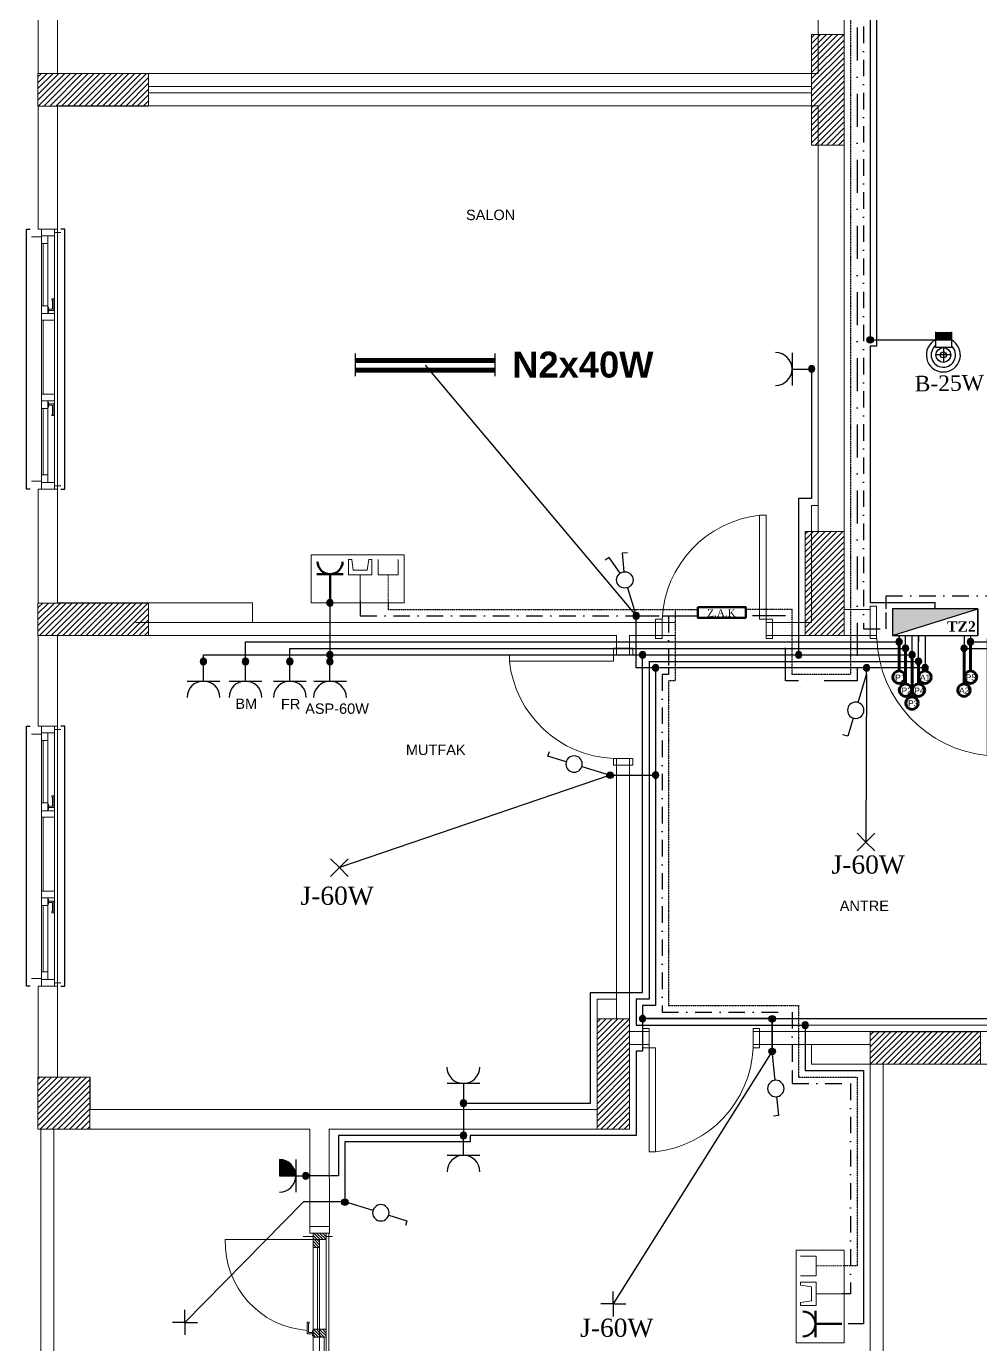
# Model space of a CAD drawing. Header units: millimetres. Extents: x 3395 to 31170, y 2853 to 7104.
# Drawn here: x 11048 to 11782, y 4586 to 5600 of the extents above; entities that cross this region are included whole.
import ezdxf

# ---------------------------------------------------------------- set-up
doc = ezdxf.new("R2010")
doc.units = ezdxf.units.MM
for name, pattern in [('DASHDOT', [25.4, 12.7, -6.35, 0, -6.35]), ('DASHDOTX2', [50.8, 25.4, -12.7, 0, -12.7]), ('DIVIDE', [1.25, 0.5, -0.25, 0, -0.25, 0, -0.25])]:
    doc.linetypes.add(name, pattern=pattern)
for name, color, linetype, lineweight in [('9', 2, 'Continuous', 18), ('Duvar', 7, 'Continuous', 20), ('EHAT-TV', 7, 'Continuous', 20), ('EHAT_PRIZ', 4, 'Continuous', 50), ('ELEKT', 2, 'Continuous', 50), ('elk035', 3, 'Continuous', 30), ('KAPEN', 30, 'Continuous', 13), ('OK', 51, 'Continuous', 20), ('SIVA', 42, 'Continuous', 9), ('TR', 252, 'Continuous', 5)]:
    doc.layers.add(name, color=color, linetype=linetype, lineweight=lineweight)
for name, color, linetype in [('AnaHat', 11, 'Continuous'), ('AydınlatmaT.', 1, 'Continuous'), ('DENIZLIK', 140, 'Continuous'), ('Diyafon.Zil', 41, 'DASHDOT'), ('Elektrik T.', 4, 'Continuous'), ('H', 3, 'Continuous'), ('Müşterek', 131, 'Continuous'), ('NORMAL', 70, 'Continuous'), ('S', 2, 'Continuous'), ('Telefon', 3, 'DIVIDE'), ('Televizyon', 255, 'DASHDOTX2'), ('YazılarY.', 7, 'Continuous')]:
    doc.layers.add(name, color=color, linetype=linetype)
doc.styles.add('ALT', font='times.ttf', dxfattribs={"height": 20})
doc.styles.add('MEKAN', font='times.ttf')
doc.styles.get("Standard").update_dxf_attribs({"font": 'arial.ttf'})
pattern_1 = [(-45, (464486.7711, 4329893.691), (1.122532015, 1.122532015), [])]
pattern_2 = [(-45, (464516.7713, 4329883.691), (1.122532015, 1.122532015), [])]

# ---------------------------------------------------------------- blocks, each defined once
blk = doc.blocks.new('LL1-2U')
at = {"layer": 'KAPEN'}
blk.add_lwpolyline([(5, 92.5), (10, 92.5), (10, 2.5), (5, 2.5)], close=True, dxfattribs=at)
for points in [[(0, 0), (0, 2.5), (5, 2.5), (5, -22.5), (0, -22.5), (0, -20)], [(100, 0), (100, 2.5), (95, 2.5), (95, -22.5), (100, -22.5), (100, -20)]]:
    blk.add_lwpolyline(points, dxfattribs=at)
blk.add_arc((0.8, -1.3), 94.2, 2.3093, 84.4176, dxfattribs=at)
blk = doc.blocks.new('RR9-1A')
at = {"layer": 'KAPEN'}
for points in [[(0, 0), (0, -2.5), (5, -2.5), (5, 12.5), (0, 12.5), (0, 10)], [(90, 0), (90, -2.5), (85, -2.5), (85, 12.5), (90, 12.5), (90, 10)]]:
    blk.add_lwpolyline(points, dxfattribs=at)
blk.add_lwpolyline([(5, -82.5), (10, -82.5), (10, -2.5), (5, -2.5)], close=True, dxfattribs=at)
blk.add_arc((0.7, 1.3), 84.3, 276.3007, 357.3945, dxfattribs=at)
blk = doc.blocks.new('p5 200-240')
at = {"layer": 'DENIZLIK'}
for points in [[(-5, 100), (-8, 100), (-8, -100), (-5, -100)], [(18.5, 100), (21.5, 100), (21.5, -100), (18.5, -100)]]:
    blk.add_lwpolyline(points, dxfattribs=at)
at = {"layer": 'Duvar'}
for p, q in [((-2.5, 100), (12.5, 100)), ((-2.5, -100), (12.5, -100))]:
    blk.add_line(p, q, dxfattribs=at)
at = {"layer": 'KAPEN'}
blk.add_line((0, 95), (0, -95), dxfattribs=at)
for points in [[(0, 100), (0, 95), (10, 95), (10, 100)], [(10, 89), (10, 95), (5, 95), (5, 89)], [(8.5, 89), (8.5, 38), (5, 38), (5, 89)], [(10, 89), (10, 38), (8.5, 38), (8.5, 89)], [(0.5, 43.5), (0.5, 34.5), (4.5, 34.5), (4.5, 35.5), (1.5, 35.5), (1.5, 42.5), (2, 42.5), (2, 43.5)], [(0, 32), (0, 27), (10, 27), (10, 32)], [(5, 37), (4.5, 37), (4.5, 33), (5, 33)], [(10, 38), (10, 32), (5, 32), (5, 38)], [(10, 27), (10, -30), (8.5, -30), (8.5, 27)], [(0, -30), (0, -35), (10, -35), (10, -30)], [(0.5, -46.5), (0.5, -37.5), (4.5, -37.5), (4.5, -38.5), (1.5, -38.5), (1.5, -45.5), (2, -45.5), (2, -46.5)], [(5, -40), (4.5, -40), (4.5, -36), (5, -36)], [(10, -41), (10, -35), (5, -35), (5, -41)], [(8.5, -89), (8.5, -41), (5, -41), (5, -89)], [(10, -89), (10, -41), (8.5, -41), (8.5, -89)], [(10, -89), (10, -95), (5, -95), (5, -89)], [(10, -89), (10, -95), (5, -95), (5, -89)], [(0, -95), (0, -100), (10, -100), (10, -95)]]:
    blk.add_lwpolyline(points, close=True, dxfattribs=at)
at = {"layer": 'SIVA'}
for p, q in [((-5, 97.5), (0, 97.5)), ((10, 94), (17.5, 94)), ((-5, -97.5), (0, -97.5)), ((10, -94), (17.5, -94))]:
    blk.add_line(p, q, dxfattribs=at)
blk = doc.blocks.new('BALKON KAPı')
at = {"layer": 'TR'}
h = blk.add_hatch(dxfattribs=at)
h.set_pattern_fill('ANSI31', color=256, scale=0.5, angle=-90, style=0)
h.set_pattern_definition(pattern_1)
h.paths.add_polyline_path([(482556.1, 4265815.1), (482561.1, 4265815.1), (482561.1, 4265810.1), (482561.1, 4265805.1), (482556.1, 4265805.1)])
h = blk.add_hatch(dxfattribs=at)
h.set_pattern_fill('ANSI31', color=256, scale=0.5, angle=-90, style=0)
h.set_pattern_definition(pattern_1)
h.paths.add_polyline_path([(482561.1, 4265815.1), (482567.1, 4265815.1), (482567.1, 4265811.6), (482567.1, 4265810.1), (482561.1, 4265810.1)])
h = blk.add_hatch(dxfattribs=at)
h.set_pattern_fill('ANSI31', color=256, scale=0.5, angle=-90, style=0)
h.set_pattern_definition(pattern_1)
h.paths.add_polyline_path([(482630.1, 4265815.1), (482636.1, 4265815.1), (482636.1, 4265810.1), (482630.1, 4265810.1)])
h = blk.add_hatch(dxfattribs=at)
h.set_pattern_fill('ANSI31', color=256, scale=0.5, angle=-90, style=0)
h.set_pattern_definition(pattern_1)
h.paths.add_polyline_path([(482630.1, 4265810.1), (482636.1, 4265810.1), (482636.1, 4265806.6), (482636.1, 4265805.1), (482630.1, 4265805.1)])
h = blk.add_hatch(dxfattribs=at)
h.set_pattern_fill('ANSI31', color=256, scale=0.5, angle=-90, style=0)
h.set_pattern_definition(pattern_2)
h.paths.add_polyline_path([(482725.1, 4265810.1), (482731.1, 4265810.1), (482731.1, 4265805.1), (482725.1, 4265805.1), (482725.1, 4265806.6)])
h = blk.add_hatch(dxfattribs=at)
h.set_pattern_fill('ANSI31', color=256, scale=0.5, angle=-90, style=0)
h.set_pattern_definition(pattern_2)
h.paths.add_polyline_path([(482731.1, 4265810.1), (482731.1, 4265815.1), (482736.1, 4265815.1), (482736.1, 4265805.1), (482731.1, 4265805.1)])
at = {"layer": 'Duvar', "linetype": 'ByBlock'}
for p, q in [((482556.1, 4265817.7), (482556.1, 4265802.7)), ((482736.1, 4265817.7), (482736.1, 4265802.7))]:
    blk.add_line(p, q, dxfattribs=at)
at = {"layer": 'KAPEN'}
for p, q in [((482636.1, 4265815.1), (482731.1, 4265815.1)), ((482636.1, 4265805.1), (482561.1, 4265805.1))]:
    blk.add_line(p, q, dxfattribs=at)
blk.add_lwpolyline([(482561.1, 4265815.1), (482561.1, 4265882.6)], dxfattribs=at)
for points in [[(482624.6, 4265819.6), (482633.6, 4265819.6), (482633.6, 4265815.6), (482632.6, 4265815.6), (482632.6, 4265818.6), (482625.6, 4265818.6), (482625.6, 4265818.1), (482624.6, 4265818.1)], [(482556.1, 4265815.1), (482561.1, 4265815.1), (482561.1, 4265805.1), (482556.1, 4265805.1)], [(482567.1, 4265810.1), (482561.1, 4265810.1), (482561.1, 4265815.1), (482567.1, 4265815.1)], [(482567.1, 4265811.6), (482630.1, 4265811.6), (482630.1, 4265815.1), (482567.1, 4265815.1)], [(482567.1, 4265810.1), (482630.1, 4265810.1), (482630.1, 4265811.6), (482567.1, 4265811.6)], [(482630.1, 4265810.1), (482636.1, 4265810.1), (482636.1, 4265815.1), (482630.1, 4265815.1)], [(482636.1, 4265805.1), (482630.1, 4265805.1), (482630.1, 4265810.1), (482636.1, 4265810.1)], [(482631.1, 4265815.1), (482631.1, 4265815.6), (482635.1, 4265815.6), (482635.1, 4265815.1)], [(482725.1, 4265806.6), (482636.1, 4265806.6), (482636.1, 4265810.1), (482725.1, 4265810.1)], [(482725.1, 4265805.1), (482731.1, 4265805.1), (482731.1, 4265810.1), (482725.1, 4265810.1)], [(482731.1, 4265815.1), (482736.1, 4265815.1), (482736.1, 4265805.1), (482731.1, 4265805.1)], [(482725.1, 4265805.1), (482636.1, 4265805.1), (482636.1, 4265806.6), (482725.1, 4265806.6)]]:
    blk.add_lwpolyline(points, close=True, dxfattribs=at)
blk.add_arc((482563.2, 4265814.8), 67.9, 4.0934, 91.8142, dxfattribs=at)
at = {"layer": 'SIVA'}
for p, q in [((482558.6, 4265822.7), (482558.6, 4265815.1)), ((482733.6, 4265822.7), (482733.6, 4265815.1)), ((482558.6, 4265805.1), (482558.6, 4265800.2)), ((482733.6, 4265805.1), (482733.6, 4265800.2))]:
    blk.add_line(p, q, dxfattribs=at)
blk = doc.blocks.new('B')
at = {"layer": 'elk035'}
blk.add_hatch(color=256, dxfattribs=at).paths.add_polyline_path([(2.5, 0, 1), (-2.5, 0, 1)])
blk.add_circle((0, 0), 2.5, dxfattribs=at)
blk = doc.blocks.new('ÜÇLÜ GRUP(TEL-TV-PRİZ)')
at = {"layer": 'EHAT-TV', "linetype": 'Continuous'}
blk.add_line((21.5, -2), (1.6, -2), dxfattribs=at)
at = {"layer": 'EHAT-TV', "color": 7, "lineweight": 20}
blk.add_lwpolyline([(25.1, 3.4), (33.5, 4.6), (33.5, 7), (21.5, 7), (21.5, -11), (33.5, -11), (33.5, -8.6), (25.1, -7.4), (25.1, 3.4)], dxfattribs=at)
at = {"layer": 'EHAT_PRIZ'}
for p, q in [((22.1, 31.3), (22.1, 11.2)), ((22.1, 21.2), (1.9, 21.2))]:
    blk.add_line(p, q, dxfattribs=at)
blk.add_arc((31.7, 21.2), 9.6, 90, 270, dxfattribs=at)
at = {"layer": 'OK'}
blk.add_lwpolyline([(0, 35.7), (37, 35.7), (37, -35.7), (0, -35.7)], close=True, dxfattribs=at)
at = {"layer": 'Telefon', "color": 3, "linetype": 'Continuous', "lineweight": 20}
for p, q in [((21.5, -15.8), (33.5, -15.8)), ((21.5, -31.1), (21.5, -15.8)), ((33.5, -31.1), (21.5, -31.1))]:
    blk.add_line(p, q, dxfattribs=at)
at = {"layer": 'Telefon', "color": 3, "linetype": 'DIVIDE', "lineweight": 20}
blk.add_line((21.5, -23.5), (1.6, -23.5), dxfattribs=at)
blk = doc.blocks.new('NORA')
for p, q in [((0, 0.2275), (-0.0318, 0.2275)), ((0, 0.105), (0, 0.2275))]:
    blk.add_line(p, q)
blk.add_circle((0, 0.0525), 0.0525)
blk = doc.blocks.new('A')
at = {"layer": 'S', "xscale": 100, "yscale": 100, "zscale": 100, "rotation": 180}
blk.add_blockref('NORA', (0, 0), dxfattribs=at)
blk = doc.blocks.new('K')
at = {"layer": 'S', "color": 2}
for p, q in [((-4.53, 22.15), (-7.6, 21.33)), ((-1.36, 10.32), (-4.53, 22.15)), ((1.36, 10.32), (4.53, 22.15)), ((4.53, 22.15), (7.6, 21.33))]:
    blk.add_line(p, q, dxfattribs=at)
blk.add_circle((0, 5.25), 5.25, dxfattribs=at)
blk = doc.blocks.new('P2X36')
at = {"layer": 'H', "color": 1}
for p, q in [((-53.5, 9.1), (-53.5, -8.4)), ((53.5, -8.4), (53.5, 9.1))]:
    blk.add_line(p, q, dxfattribs=at)
at = {"layer": 'H', "color": 2}
for points in [[(-53.5, 3.7, 3.8, 3.8, 0), (53.5, 3.7, 1.6, 1.6, 0)], [(-53.5, -3.7, 3.8, 3.8, 0), (53.5, -3.7, 1.6, 1.6, 0)]]:
    blk.add_lwpolyline(points, format="xyseb", dxfattribs=at)

msp = doc.modelspace()

# ---------------------------------------------------------------- hatches: boundary and pattern name
at = {"layer": 'Elektrik T.'}
msp.add_hatch(color=3, dxfattribs=at).paths.add_polyline_path([(11748, 5365), (11748, 5359), (11760, 5359), (11760, 5365)])
at = {"layer": 'Elektrik T.', "linetype": 'ByBlock'}
h = msp.add_hatch(color=256, dxfattribs=at)
h.dxf.hatch_style = 1
h.paths.add_polyline_path([(11243.1, 4728.1), (11243.1, 4715.5), (11255.7, 4715.5, 0.414214)])

# ---------------------------------------------------------------- linework, layer by layer
at = {"lineweight": 211}
msp.add_line((11739.7, 5106.5), (11739.7, 5104.2), dxfattribs=at)
at = {"layer": 'AnaHat'}
msp.add_line((11747.5, 5151.9), (11747.5, 5156.9), dxfattribs=at)
msp.add_lwpolyline([(11702.4, 5871.4), (11702.4, 5359), (11702.4, 5354), (11697.4, 5354), (11697.4, 5156.9), (11747.5, 5156.9)], dxfattribs=at)
at = {"layer": 'AydınlatmaT.', "linetype": 'ByBlock'}
for p, q in [((11355.2, 5339.4), (11517.5, 5146.5)), ((11694.8, 5101.5), (11694.2, 4972.4)), ((11497.5, 5024), (11289.3, 4952.8)), ((11622.1, 4811.5), (11499.9, 4616.9)), ((11261.5, 4695.5), (11170.4, 4602.7)), ((11293.5, 4695.5), (11261.5, 4695.5))]:
    msp.add_line(p, q, dxfattribs=at)
at = {"layer": 'AydınlatmaT.'}
for p, q in [((11510.9, 5168.2), (11517.5, 5146.5)), ((11688.2, 5079.9), (11694.8, 5101.5)), ((11475.8, 5030.6), (11497.5, 5024)), ((11624.3, 4789), (11622.1, 4811.5)), ((11315.1, 4688.9), (11293.5, 4695.5))]:
    msp.add_line(p, q, dxfattribs=at)
at = {"layer": 'AydınlatmaT.', "color": 1}
for p, q in [((11694.2, 4972.4), (11687.4, 4979.2)), ((11694.2, 4972.4), (11687.4, 4965.6)), ((11694.2, 4972.4), (11701, 4979.2)), ((11694.2, 4972.4), (11701, 4965.6)), ((11289.3, 4952.8), (11282.5, 4959.6)), ((11289.3, 4952.8), (11282.5, 4946)), ((11289.3, 4952.8), (11296.1, 4959.6)), ((11289.3, 4952.8), (11296.1, 4946)), ((11499.9, 4616.9), (11490.3, 4616.9)), ((11499.9, 4616.9), (11499.9, 4626.5)), ((11499.9, 4616.9), (11509.5, 4616.9)), ((11499.9, 4616.9), (11499.9, 4607.3)), ((11170.4, 4602.7), (11170.4, 4612.3)), ((11170.4, 4602.7), (11160.8, 4602.7)), ((11170.4, 4602.7), (11180, 4602.7)), ((11170.4, 4602.7), (11170.4, 4593.1))]:
    msp.add_line(p, q, dxfattribs=at)
at = {"layer": 'AydınlatmaT.', "linetype": 'ByBlock'}
for points in [[(11532.5, 5106.5), (11517.5, 5106.5), (11517.5, 5141.5), (11517.5, 5146.5)], [(11739.7, 5131.5), (11739.7, 5111.5), (11739.7, 5106.5), (11532.5, 5106.5), (11532.5, 5106.5), (11532.5, 4851.5), (11532.5, 4846.5), (11527.5, 4846.5), (11522.5, 4846.5), (11522.5, 4836.5), (11522.5, 4836.5), (11622.1, 4836.5), (11622.1, 4816.5), (11622.1, 4811.5), (11622.1, 4836.5), (11522.5, 4836.5), (11522.5, 4816.5), (11522.5, 4811.5), (11517.5, 4811.5), (11517.5, 4751.6), (11517.5, 4746.6), (11389.7, 4746.6), (11389.7, 4746.6), (11389.7, 4741.6), (11293.5, 4741.6), (11293.5, 4741.6), (11293.5, 4710.5), (11293.5, 4710.5), (11293.5, 4710.5), (11293.5, 4710.5), (11293.5, 4710.5), (11293.5, 4695.5)], [(11769.7, 5131.5), (11769.7, 5121.5), (11852.5, 5121.5)], [(11694.8, 5101.5), (11694.8, 5106.5)], [(11497.5, 5024), (11532.5, 5024)], [(11622.1, 4836.5), (11862.7, 4836.5), (11862.7, 4816.5), (11862.7, 4811.5)]]:
    msp.add_lwpolyline(points, dxfattribs=at)
at = {"layer": 'Diyafon.Zil'}
msp.add_lwpolyline([(11692.5, 5931.5), (11692.5, 5136.5), (11692.5, 5136.5), (11709.7, 5136.5), (11709.7, 5136.5), (11709.7, 5151.9), (11709.7, 5161.9), (11793.2, 5161.9), (11793.2, 5161.9), (11793.2, 5156.9), (11821.3, 5156.8)], dxfattribs=at)
at = {"layer": 'Duvar'}
for p, q in [((11677.5, 5951.5), (11677.5, 5551.5)), ((11657.5, 5891.5), (11657.5, 5594)), ((11657.5, 5796.4), (11657.5, 5594)), ((11057.5, 5564), (11057.5, 5658.9)), ((11072.5, 5564), (11072.5, 5658.9)), ((11072.5, 5587.2), (11072.5, 5638.9)), ((11652.4, 5593.9), (11677.4, 5593.9)), ((11652.4, 5593.9), (11652.4, 5508.9)), ((11677.4, 5593.9), (11677.4, 5508.9)), ((11057.4, 5563.9), (11142.4, 5563.9)), ((11057.4, 5563.9), (11057.4, 5538.9)), ((11132.5, 5564), (11652.5, 5564)), ((11142.4, 5563.9), (11142.4, 5538.9)), ((11142.4, 5554), (11652.5, 5554)), ((11677.5, 5211.5), (11677.5, 5551.5)), ((11142.4, 5549), (11652.5, 5549)), ((11057.4, 5538.9), (11142.4, 5538.9)), ((11057.5, 5539), (11057.5, 5444.1)), ((11072.5, 5539), (11072.5, 5444.1)), ((11132.5, 5539), (11652.5, 5539)), ((11652.4, 5508.9), (11677.4, 5508.9)), ((11657.5, 5306.6), (11657.5, 5509)), ((11657.5, 5211.5), (11657.5, 5509)), ((11065, 5464.1), (11065, 5464.1)), ((11065, 5464.1), (11065, 5464.1)), ((11072.5, 5444.1), (11057.5, 5444.1)), ((11057.5, 5444.1), (11072.5, 5444.1)), ((11057.5, 5156.6), (11057.5, 5244.1)), ((11072.5, 5244.1), (11057.5, 5244.1)), ((11057.5, 5244.1), (11072.5, 5244.1)), ((11072.5, 5244.1), (11057.5, 5244.1)), ((11072.5, 5244.1), (11057.5, 5244.1)), ((11072.5, 5244.1), (11057.5, 5244.1)), ((11072.5, 5244.1), (11072.5, 5156.5)), ((11065, 5224.1), (11065, 5224.1)), ((11647.4, 5211.4), (11677.4, 5211.4)), ((11647.4, 5211.4), (11647.4, 5131.4)), ((11677.4, 5211.4), (11677.4, 5131.4)), ((11057.4, 5156.4), (11142.4, 5156.4)), ((11057.4, 5156.4), (11057.4, 5131.4)), ((11142.4, 5156.4), (11142.4, 5131.4)), ((11697.5, 5151.5), (11677.5, 5151.5)), ((11697.5, 5131.5), (11697.5, 5151.5)), ((11132.5, 5141.5), (11532.5, 5141.5)), ((11532.5, 5141.5), (11532.5, 5131.5)), ((11537.3, 5141.5), (11537.5, 5141.5)), ((11622.5, 5141.5), (11647.5, 5141.5)), ((11622.5, 5141.5), (11622.5, 5131.5)), ((11057.4, 5131.4), (11142.4, 5131.4)), ((11057.5, 5061.5), (11057.5, 5131.5)), ((11072.5, 5061.5), (11072.5, 5131.5)), ((11132.5, 5131.5), (11502.5, 5131.5)), ((11502.5, 5121.6), (11502.5, 5131.6)), ((11512.5, 5131.6), (11512.5, 5121.6)), ((11512.5, 5131.5), (11532.5, 5131.5)), ((11537.3, 5131.5), (11537.5, 5131.5)), ((11622.5, 5131.5), (11652.5, 5131.5)), ((11647.4, 5131.4), (11677.4, 5131.4)), ((11677.5, 5131.5), (11697.5, 5131.5)), ((11502.5, 5121.6), (11512.5, 5121.6)), ((11057.5, 5061.5), (11072.5, 5061.5)), ((11057.5, 5061.5), (11072.5, 5061.5)), ((11065, 5061.5), (11070, 5061.5)), ((11502.5, 4836.5), (11502.5, 5031.6)), ((11512.5, 5031.6), (11502.5, 5031.6)), ((11512.5, 5031.6), (11512.5, 4836.5)), ((11072.5, 4861.5), (11057.5, 4861.5)), ((11057.5, 4791.5), (11057.5, 4861.5)), ((11057.5, 4861.5), (11072.5, 4861.5)), ((11070, 4861.5), (11065, 4861.5)), ((11072.5, 4791.5), (11072.5, 4861.5)), ((11487.4, 4836.4), (11512.4, 4836.4)), ((11487.4, 4836.4), (11487.4, 4751.4)), ((11512.4, 4836.4), (11512.4, 4751.4)), ((11512.5, 4826.5), (11522.5, 4826.5)), ((11522.5, 4816.5), (11522.5, 4826.5)), ((11612.5, 4826.5), (11612.5, 4816.5)), ((11807.5, 4826.5), (11612.5, 4826.5)), ((11697.4, 4826.4), (11782.4, 4826.4)), ((11697.4, 4826.4), (11697.4, 4801.4)), ((11782.4, 4826.4), (11782.4, 4801.4)), ((11522.5, 4816.5), (11512.5, 4816.5)), ((11697.5, 4816.5), (11612.5, 4816.5)), ((11697.4, 4801.4), (11782.4, 4801.4)), ((11697.5, 4471.5), (11697.5, 4801.5)), ((11707.5, 4801.5), (11707.5, 4471.5)), ((11057.4, 4791.4), (11097.4, 4791.4)), ((11057.4, 4791.4), (11057.4, 4751.4)), ((11097.4, 4791.4), (11097.4, 4751.4)), ((11097.5, 4766.5), (11487.5, 4766.5)), ((11057.4, 4751.4), (11097.4, 4751.4)), ((11059.5, 4751.5), (11059.5, 4446.5)), ((11069.5, 4751.5), (11069.5, 4456.5)), ((11097.5, 4751.5), (11266.5, 4751.5)), ((11281.3, 4751.5), (11487.5, 4751.5)), ((11487.4, 4751.4), (11512.4, 4751.4)), ((11266.5, 4671.5), (11266.5, 4676.5)), ((11281.5, 4671.5), (11281.5, 4676.5))]:
    msp.add_line(p, q, dxfattribs=at)
for points in [[(11547.5, 5963.2), (11232.5, 5961.5), (11232.5, 5946.5), (11072.5, 5946.4), (11072.5, 5564), (11657.5, 5564), (11657.5, 5871.1), (11647.5, 5871.1), (11647.5, 5963.8), (11617.5, 5963.6)], [(11547.5, 5141.5), (11222.5, 5141.5), (11222.5, 5156.5), (11072.5, 5156.5), (11072.5, 5539), (11657.5, 5539), (11657.5, 5231.5), (11652.5, 5231.5), (11652.5, 5141.5), (11617.5, 5141.5)], [(11075, 5444.1), (11078, 5444.1), (11078, 5244.1), (11075, 5244.1)], [(11075, 5444.1), (11078, 5444.1), (11078, 5244.1)], [(11078, 5444.1), (11078, 5244.1), (11075, 5244.1)], [(11502.5, 5116.5), (11502.5, 5131.5), (11072.5, 5131.5), (11072.5, 4791.5), (11097.5, 4791.5), (11097.5, 4766.5), (11487.5, 4766.5)], [(11502.5, 5036.6), (11502.5, 4851.5), (11487.5, 4851.5), (11487.5, 4766.5), (11097.5, 4766.5), (11097.5, 4791.5), (11072.5, 4791.5), (11072.5, 5131.5), (11502.5, 5131.5), (11502.5, 5116.5)], [(11512.5, 5116.5), (11512.5, 5131.5), (11547.5, 5131.5)], [(11617.5, 5131.5), (11702.5, 5131.5)], [(11719.7, 5131.5), (11774.7, 5131.5)], [(11487.5, 4766.5), (11487.5, 4851.5), (11502.5, 4851.5), (11502.5, 5036.6)], [(11527.5, 4826.5), (11512.5, 4826.5), (11512.5, 5036.6)], [(11807.5, 4826.5), (11807.5, 4826.5), (11607.5, 4826.5)], [(11281.5, 4676.5), (11281.5, 4676.5), (11281.5, 4671.5), (11281, 4671.5), (11281, 4486.4), (11302.5, 4486.4), (11302.5, 4461.5), (11627.5, 4461.5), (11627.5, 4471.5), (11697.5, 4471.5), (11697.5, 4801.5), (11652.5, 4801.5), (11652.5, 4816.5), (11607.5, 4816.5)], [(11527.5, 4816.5), (11512.5, 4816.5), (11512.5, 4751.5), (11281.3, 4751.5)], [(11957.5, 4816.5), (11982.5, 4816.5), (11982.5, 4461.5), (11707.5, 4461.5), (11707.5, 4801.5), (11827.5, 4801.5), (11827.5, 4816.5), (11877.5, 4816.5)], [(11266.5, 4751.5), (11266.5, 4676.5), (11281.5, 4676.5), (11281.5, 4676.5), (11281.5, 4676.5)], [(11281.5, 4676.5), (11281.3, 4751.5)]]:
    msp.add_lwpolyline(points, dxfattribs=at)
at = {"layer": 'ELEKT'}
msp.add_lwpolyline([(11564.9, 5153.2), (11601.8, 5153.2), (11601.8, 5145.1), (11564.9, 5145.1)], close=True, dxfattribs=at)
at = {"layer": 'Elektrik T.', "color": 3}
for p, q in [((11748, 5353), (11748, 5365)), ((11748, 5359), (11760, 5359)), ((11760, 5365), (11760, 5353)), ((11760, 5353), (11748, 5353)), ((11759.5, 5347.3), (11748.1, 5347.3)), ((11753.8, 5353), (11753.8, 5341.6))]:
    msp.add_line(p, q, dxfattribs=at)
at = {"layer": 'Elektrik T.', "color": 4}
for p, q in [((11637.4, 5349), (11637.4, 5323.9)), ((11637.4, 5336.5), (11652.6, 5336.5)), ((11184.7, 5096.3), (11184.7, 5111.5)), ((11217, 5096.3), (11217, 5111.5)), ((11251.2, 5096.3), (11251.2, 5111.5)), ((11282, 5096.2), (11282, 5111.4)), ((11172.2, 5096.3), (11197.3, 5096.3)), ((11204.5, 5096.3), (11229.6, 5096.3)), ((11238.6, 5096.3), (11263.7, 5096.3)), ((11269.5, 5096.2), (11294.6, 5096.2)), ((11397.2, 4786.6), (11372.1, 4786.6)), ((11384.6, 4786.6), (11384.6, 4771.4)), ((11384.7, 4731.3), (11384.7, 4746.5)), ((11372.1, 4731.3), (11397.2, 4731.3)), ((11255.7, 4728.1), (11255.7, 4703)), ((11255.7, 4715.5), (11263.3, 4715.5))]:
    msp.add_line(p, q, dxfattribs=at)
at = {"layer": 'Elektrik T.', "linetype": 'ByBlock'}
for p, q in [((11719.7, 5131.5), (11719.7, 5126.5)), ((11734.7, 5131.5), (11734.7, 5126.5)), ((11739.7, 5131.5), (11739.7, 5126.5)), ((11769.7, 5131.5), (11769.7, 5126.5)), ((11774.7, 5131.5), (11774.7, 5126.5)), ((11243.1, 4728.1), (11243.1, 4715.5)), ((11243.1, 4715.5), (11255.7, 4715.5))]:
    msp.add_line(p, q, dxfattribs=at)
for points in [[(11652.5, 5336.5), (11652.5, 5236.9), (11652.5, 5236.9), (11647.5, 5236.9), (11642.5, 5236.9), (11642.5, 5116.5)], [(11282, 5156.5), (11282, 5116.5)], [(11184.7, 5111.5), (11184.7, 5116.5), (11282, 5116.5), (11282, 5111.4), (11282, 5116.5), (11724.7, 5116.5), (11729.7, 5116.5), (11729.7, 5131.5)], [(11217, 5111.5), (11217, 5126.5), (11719.7, 5126.5), (11719.7, 5131.5)], [(11251.2, 5111.5), (11251.2, 5121.5), (11719.7, 5121.5), (11724.7, 5121.5), (11724.7, 5131.5)], [(11527.5, 5111.5), (11724.7, 5111.5), (11734.7, 5111.5), (11734.7, 5131.5)], [(11774.7, 5131.5), (11774.7, 5126.5), (11857.5, 5126.5), (11857.5, 4931.5), (12142.5, 4931.5), (12142.5, 4956.5), (12142.5, 4961.5), (12201.1, 4961.5), (12201.1, 4966.5)], [(11384.7, 4771.5), (11482.5, 4771.5), (11482.5, 4771.5), (11482.5, 4851.5), (11482.5, 4856.5), (11512.5, 4856.5), (11522.5, 4856.5), (11522.5, 5116.5)], [(11214.5, 5111.5), (11219.5, 5111.5)], [(11248.6, 5111.5), (11253.6, 5111.5)], [(11527.5, 5111.5), (11527.5, 4856.5), (11527.5, 4851.5), (11517.5, 4851.5), (11517.5, 4851.5), (11517.5, 4831.5), (11517.5, 4831.5), (11647.5, 4831.5), (11647.5, 4831.5), (11647.5, 4801.5), (11647.5, 4796.5), (11692.5, 4796.5), (11692.5, 4796.5), (11692.5, 4601.5), (11680.5, 4601.5)], [(11647.5, 4831.5), (11827, 4831.7), (12152.5, 4831.7), (12152.5, 4831.7), (12152.5, 4931.5), (12152.5, 4931.5), (12147.5, 4931.5), (12147.5, 4931.5), (12147.5, 4956.5)], [(11384.7, 4771.5), (11384.7, 4751.5), (11384.7, 4746.5)], [(11384.7, 4746.5), (11288.5, 4746.6), (11288.5, 4746.6), (11288.5, 4715.5), (11263.3, 4715.5)]]:
    msp.add_lwpolyline(points, dxfattribs=at)
at = {"layer": 'Elektrik T.', "color": 3}
for radius in [5.68, 2.25]:
    msp.add_circle((11753.8, 5347.3), radius, dxfattribs=at)
for radius, start, end in [(13.1, 116.6052, 61.9012), (9.37, 127.7713, 48.0443)]:
    msp.add_arc((11753.8, 5347.3), radius, start, end, dxfattribs=at)
at = {"layer": 'Elektrik T.', "color": 4}
for centre, start, end in [((11624.8, 5336.5), 0, 90), ((11624.8, 5336.5), 270, 0), ((11184.7, 5083.7), 90, 180), ((11184.7, 5083.7), 0, 90), ((11217, 5083.7), 90, 180), ((11217, 5083.7), 0, 90), ((11251.2, 5083.7), 90, 180), ((11251.2, 5083.7), 0, 90), ((11282, 5083.6), 90, 180), ((11282, 5083.6), 0, 90), ((11384.6, 4799.2), 180, 270), ((11384.6, 4799.2), 270, 0), ((11243.1, 4715.5), 0, 90), ((11384.7, 4718.7), 90, 180), ((11384.7, 4718.7), 0, 90), ((11243.1, 4715.5), 270, 0)]:
    msp.add_arc(centre, 12.6, start, end, dxfattribs=at)
at = {"layer": 'Müşterek'}
msp.add_lwpolyline([(11697.4, 5871.4), (11697.4, 5798.4), (11754, 5798.4), (11697.4, 5798.4), (11697.4, 5359), (11754, 5359), (11760, 5359)], dxfattribs=at)
at = {"layer": 'S', "color": 3}
for p, q in [((11780.2, 5151.9), (11714.7, 5151.9)), ((11714.7, 5131.5), (11780.2, 5151.9)), ((11714.7, 5151.9), (11714.7, 5131.5)), ((11780.2, 5131.5), (11780.2, 5151.9)), ((11780.2, 5151.9), (11780.2, 5131.5)), ((11714.7, 5131.5), (11780.2, 5131.5))]:
    msp.add_line(p, q, dxfattribs=at)
at = {"layer": 'S', "linetype": 'Continuous'}
msp.add_solid([(11780.2, 5151.8), (11714.7, 5151.8), (11714.8, 5131.6)], dxfattribs=at)
at = {"layer": 'Telefon'}
msp.add_line((11547.5, 5151.5), (11564.9, 5151.5), dxfattribs=at)
for points in [[(11595, 5951.5), (11637.5, 5951.5), (11637.5, 5951.5), (11637.5, 5996.5), (11637.5, 6001.5), (11677.5, 6001.5), (11682.5, 6001.5), (11682.5, 5106.5), (11682.5, 5101.5), (11642.5, 5101.5), (11637.5, 5101.5), (11637.5, 5151.5), (11601.8, 5151.5)], [(11326.7, 5158.1), (11326.7, 5151.5), (11517.5, 5151.5), (11522.5, 5151.5), (11537.5, 5151.5), (11547.5, 5151.5), (11547.5, 5106.5), (11547.5, 5096.5), (11542.5, 5096.5), (11542.5, 4846.5), (11642.5, 4846.5), (11642.5, 4791.5), (11687.5, 4791.5), (11687.5, 4646.2), (11675.9, 4646.2)]]:
    msp.add_lwpolyline(points, dxfattribs=at)
at = {"layer": 'Televizyon'}
msp.add_line((11542.5, 5146.5), (11564.9, 5146.5), dxfattribs=at)
msp.add_lwpolyline([(11595, 5956.5), (11632.5, 5956.5), (11632.5, 5996.5), (11632.5, 6006.5), (11677.5, 6006.5), (11687.5, 6006.5), (11687.5, 5106.5), (11687.5, 5096.5), (11642.5, 5096.5), (11632.5, 5096.5), (11632.5, 5146.5), (11601.8, 5146.5)], dxfattribs=at)
at = {"layer": 'Televizyon', "linetype": 'DASHDOT'}
msp.add_lwpolyline([(11305.3, 5158.1), (11305.3, 5146.5), (11305.3, 5146.5), (11517.5, 5146.5), (11522.5, 5146.5), (11537.5, 5146.5), (11542.5, 5146.5), (11542.5, 5106.5), (11542.5, 5101.5), (11537.5, 5101.5), (11537.5, 4841.5), (11537.5, 4841.5), (11637.5, 4841.5), (11637.5, 4841.5), (11637.5, 4796.5), (11637.5, 4786.5), (11682.5, 4786.5), (11682.5, 4786.5), (11682.5, 4624.7), (11675.9, 4624.7)], dxfattribs=at)
at = {"layer": 'TR', "ltscale": 2}
for p, q in [((11652.4, 5591.5), (11654.8, 5593.9)), ((11652.4, 5587), (11659.3, 5593.9)), ((11652.4, 5582.5), (11663.8, 5593.9)), ((11652.4, 5578), (11668.3, 5593.9)), ((11652.4, 5573.6), (11672.7, 5593.9)), ((11652.4, 5569.1), (11677.2, 5593.9)), ((11652.4, 5564.6), (11677.4, 5589.6)), ((11652.4, 5560.1), (11677.4, 5585.1)), ((11652.4, 5555.6), (11677.4, 5580.6)), ((11652.4, 5551.1), (11677.4, 5576.1)), ((11652.4, 5546.6), (11677.4, 5571.6)), ((11057.4, 5561.3), (11060.1, 5563.9)), ((11057.4, 5556.8), (11064.5, 5563.9)), ((11057.4, 5552.3), (11069, 5563.9)), ((11057.4, 5547.8), (11073.5, 5563.9)), ((11057.4, 5543.3), (11078, 5563.9)), ((11057.5, 5538.9), (11082.5, 5563.9)), ((11062, 5538.9), (11087, 5563.9)), ((11066.5, 5538.9), (11091.5, 5563.9)), ((11071, 5538.9), (11096, 5563.9)), ((11075.5, 5538.9), (11100.5, 5563.9)), ((11080, 5538.9), (11105, 5563.9)), ((11084.4, 5538.9), (11109.4, 5563.9)), ((11088.9, 5538.9), (11113.9, 5563.9)), ((11093.4, 5538.9), (11118.4, 5563.9)), ((11097.9, 5538.9), (11122.9, 5563.9)), ((11102.4, 5538.9), (11127.4, 5563.9)), ((11106.9, 5538.9), (11131.9, 5563.9)), ((11111.4, 5538.9), (11136.4, 5563.9)), ((11115.9, 5538.9), (11140.9, 5563.9)), ((11120.4, 5538.9), (11142.4, 5560.9)), ((11652.4, 5542.1), (11677.4, 5567.1)), ((11652.4, 5537.6), (11677.4, 5562.6)), ((11124.9, 5538.9), (11142.4, 5556.5)), ((11129.3, 5538.9), (11142.4, 5552)), ((11652.4, 5533.1), (11677.4, 5558.1)), ((11652.4, 5528.7), (11677.4, 5553.7)), ((11133.8, 5538.9), (11142.4, 5547.5)), ((11138.3, 5538.9), (11142.4, 5543)), ((11652.4, 5524.2), (11677.4, 5549.2)), ((11652.4, 5519.7), (11677.4, 5544.7)), ((11652.4, 5515.2), (11677.4, 5540.2)), ((11652.4, 5510.7), (11677.4, 5535.7)), ((11655.1, 5508.9), (11677.4, 5531.2)), ((11659.6, 5508.9), (11677.4, 5526.7)), ((11664.1, 5508.9), (11677.4, 5522.2)), ((11668.6, 5508.9), (11677.4, 5517.7)), ((11673.1, 5508.9), (11677.4, 5513.2)), ((11647.4, 5209.3), (11649.5, 5211.4)), ((11647.4, 5204.9), (11654, 5211.4)), ((11647.4, 5200.4), (11658.4, 5211.4)), ((11647.4, 5195.9), (11662.9, 5211.4)), ((11647.4, 5191.4), (11667.4, 5211.4)), ((11647.4, 5186.9), (11671.9, 5211.4)), ((11647.4, 5182.4), (11676.4, 5211.4)), ((11647.4, 5177.9), (11677.4, 5207.9)), ((11647.4, 5173.4), (11677.4, 5203.4)), ((11647.4, 5168.9), (11677.4, 5198.9)), ((11647.4, 5164.4), (11677.4, 5194.4)), ((11647.4, 5160), (11677.4, 5190)), ((11647.4, 5155.5), (11677.4, 5185.5)), ((11647.4, 5151), (11677.4, 5181)), ((11647.4, 5146.5), (11677.4, 5176.5)), ((11647.4, 5142), (11677.4, 5172)), ((11647.4, 5137.5), (11677.4, 5167.5)), ((11057.4, 5152.7), (11061.2, 5156.4)), ((11057.4, 5148.2), (11065.6, 5156.4)), ((11057.4, 5143.7), (11070.1, 5156.4)), ((11057.4, 5139.2), (11074.6, 5156.4)), ((11057.4, 5134.7), (11079.1, 5156.4)), ((11058.6, 5131.4), (11083.6, 5156.4)), ((11063.1, 5131.4), (11088.1, 5156.4)), ((11067.6, 5131.4), (11092.6, 5156.4)), ((11072.1, 5131.4), (11097.1, 5156.4)), ((11076.6, 5131.4), (11101.6, 5156.4)), ((11081.1, 5131.4), (11106.1, 5156.4)), ((11085.5, 5131.4), (11110.5, 5156.4)), ((11090, 5131.4), (11115, 5156.4)), ((11094.5, 5131.4), (11119.5, 5156.4)), ((11099, 5131.4), (11124, 5156.4)), ((11103.5, 5131.4), (11128.5, 5156.4)), ((11108, 5131.4), (11133, 5156.4)), ((11112.5, 5131.4), (11137.5, 5156.4)), ((11117, 5131.4), (11142, 5156.4)), ((11647.4, 5133), (11677.4, 5163)), ((11650.3, 5131.4), (11677.4, 5158.5)), ((11121.5, 5131.4), (11142.4, 5152.3)), ((11126, 5131.4), (11142.4, 5147.9)), ((11654.8, 5131.4), (11677.4, 5154)), ((11659.3, 5131.4), (11677.4, 5149.5)), ((11663.8, 5131.4), (11677.4, 5145.1)), ((11130.4, 5131.4), (11142.4, 5143.4)), ((11134.9, 5131.4), (11142.4, 5138.9)), ((11139.4, 5131.4), (11142.4, 5134.4)), ((11668.2, 5131.4), (11677.4, 5140.6)), ((11672.7, 5131.4), (11677.4, 5136.1)), ((11677.2, 5131.4), (11677.4, 5131.6)), ((11487.4, 4833.8), (11490, 4836.4)), ((11487.4, 4829.3), (11494.5, 4836.4)), ((11487.4, 4824.8), (11499, 4836.4)), ((11487.4, 4820.4), (11503.5, 4836.4)), ((11487.4, 4815.9), (11507.9, 4836.4)), ((11487.4, 4811.4), (11512.4, 4836.4)), ((11487.4, 4806.9), (11512.4, 4831.9)), ((11487.4, 4802.4), (11512.4, 4827.4)), ((11487.4, 4797.9), (11512.4, 4822.9)), ((11697.4, 4823.8), (11700, 4826.4)), ((11697.4, 4819.3), (11704.5, 4826.4)), ((11697.4, 4814.8), (11709, 4826.4)), ((11697.4, 4810.3), (11713.5, 4826.4)), ((11697.4, 4805.8), (11718, 4826.4)), ((11697.5, 4801.4), (11722.5, 4826.4)), ((11701.9, 4801.4), (11726.9, 4826.4)), ((11706.4, 4801.4), (11731.4, 4826.4)), ((11710.9, 4801.4), (11735.9, 4826.4)), ((11715.4, 4801.4), (11740.4, 4826.4)), ((11719.9, 4801.4), (11744.9, 4826.4)), ((11724.4, 4801.4), (11749.4, 4826.4)), ((11728.9, 4801.4), (11753.9, 4826.4)), ((11733.4, 4801.4), (11758.4, 4826.4)), ((11737.9, 4801.4), (11762.9, 4826.4)), ((11742.4, 4801.4), (11767.4, 4826.4)), ((11746.8, 4801.4), (11771.8, 4826.4)), ((11751.3, 4801.4), (11776.3, 4826.4)), ((11755.8, 4801.4), (11780.8, 4826.4)), ((11760.3, 4801.4), (11782.4, 4823.5)), ((11487.4, 4793.4), (11512.4, 4818.4)), ((11487.4, 4788.9), (11512.4, 4813.9)), ((11487.4, 4784.4), (11512.4, 4809.4)), ((11764.8, 4801.4), (11782.4, 4819)), ((11769.3, 4801.4), (11782.4, 4814.5)), ((11773.8, 4801.4), (11782.4, 4810)), ((11487.4, 4779.9), (11512.4, 4804.9)), ((11487.4, 4775.5), (11512.4, 4800.5)), ((11778.3, 4801.4), (11782.4, 4805.5)), ((11057.4, 4790), (11058.8, 4791.4)), ((11057.4, 4785.5), (11063.3, 4791.4)), ((11057.4, 4781), (11067.8, 4791.4)), ((11057.4, 4776.5), (11072.3, 4791.4)), ((11057.4, 4772), (11076.8, 4791.4)), ((11057.4, 4767.5), (11081.3, 4791.4)), ((11057.4, 4763), (11085.8, 4791.4)), ((11057.4, 4758.5), (11090.3, 4791.4)), ((11057.4, 4754.1), (11094.8, 4791.4)), ((11059.2, 4751.4), (11097.4, 4789.6)), ((11487.4, 4771), (11512.4, 4796)), ((11487.4, 4766.5), (11512.4, 4791.5)), ((11063.7, 4751.4), (11097.4, 4785.1)), ((11068.2, 4751.4), (11097.4, 4780.6)), ((11487.4, 4762), (11512.4, 4787)), ((11487.4, 4757.5), (11512.4, 4782.5)), ((11072.7, 4751.4), (11097.4, 4776.1)), ((11077.2, 4751.4), (11097.4, 4771.6)), ((11487.4, 4753), (11512.4, 4778)), ((11490.3, 4751.4), (11512.4, 4773.5)), ((11494.8, 4751.4), (11512.4, 4769)), ((11081.7, 4751.4), (11097.4, 4767.1)), ((11086.2, 4751.4), (11097.4, 4762.6)), ((11499.3, 4751.4), (11512.4, 4764.5)), ((11503.8, 4751.4), (11512.4, 4760)), ((11090.7, 4751.4), (11097.4, 4758.1)), ((11095.2, 4751.4), (11097.4, 4753.6)), ((11508.3, 4751.4), (11512.4, 4755.5))]:
    msp.add_line(p, q, dxfattribs=at)
at = {"layer": 'YazılarY.', "lineweight": 211}
for p, q in [((11719.7, 5126.5), (11719.7, 5104.2)), ((11774.7, 5126.5), (11774.7, 5104.2)), ((11724.7, 5121.5), (11724.7, 5094.2)), ((11729.7, 5116.5), (11729.7, 5084.2)), ((11769.7, 5121.5), (11769.7, 5094.2)), ((11734.7, 5111.5), (11734.7, 5094.2))]:
    msp.add_line(p, q, dxfattribs=at)
at = {"layer": 'YazılarY.', "color": 2, "lineweight": 211, "true_color": 0xf1eb1f}
for centre in [(11719.7, 5099.3), (11739.7, 5099.3), (11774.7, 5099.3), (11724.7, 5089.3), (11734.7, 5089.3), (11769.7, 5089.3), (11729.7, 5079.3)]:
    msp.add_circle(centre, 4.82, dxfattribs=at)

# ---------------------------------------------------------------- block references
at = {"layer": 'AydınlatmaT.', "linetype": 'Continuous', "zscale": 1.2}
for name, p, xscale, yscale, rotation in [('K', (11510.9, 5168.2), 1.19999999999762, 1.200000000000802, 19.62224792328265), ('A', (11688.2, 5079.9), -1.199999999997266, 1.200000000001167, 343.0765714640535), ('A', (11475.8, 5030.6), -1.199999999997266, 1.200000000001167, 253.0765714640536), ('A', (11624.3, 4789), -1.199999999997266, 1.200000000001167, 5.697159477200877), ('A', (11315.1, 4688.9), -1.199999999997266, 1.200000000001167, 73.07657146405352)]:
    msp.add_blockref(name, p, dxfattribs=dict(at, xscale=xscale, yscale=yscale, rotation=rotation))
at = {"layer": 'Duvar'}
for name, p, rotation in [('p5 200-240', (11070, 5344.1), 179.9999999999999), ('B', (11697.4, 5359), 289.6047395526663), ('RR9-1A', (11622.5, 5141.5), 179.9999999999999), ('ÜÇLÜ GRUP(TEL-TV-PRİZ)', (11303.3, 5156.5), 90.00000000000001), ('LL1-2U', (11797.5, 5131.5), 179.9999999999999), ('RR9-1A', (11502.5, 5121.6), 269.9999999999998), ('p5 200-240', (11070, 4961.5), 179.9999999999999), ('p5 200-240', (11070, 4961.5), 179.9999999999999), ('B', (11497.5, 5023.8), 289.6047395526663), ('B', (11622.1, 4836.3), 289.6047395526663), ('B', (11622.1, 4811.3), 289.6047395526663), ('B', (11293.5, 4695.2), 289.6047395526663), ('ÜÇLÜ GRUP(TEL-TV-PRİZ)', (11677.5, 4622.7), 180)]:
    msp.add_blockref(name, p, dxfattribs=dict(at, rotation=rotation))
at = {"layer": 'Duvar', "xscale": -1}
msp.add_blockref('P2X36', (11355.2, 5339.4), dxfattribs=at)
for name, p, rotation in [('B', (11652.5, 5336.6), 70.39526044733373), ('B', (11282, 5156.5), 160.3952604473337), ('B', (11517.5, 5146.5), 160.3952604473337), ('B', (11719.7, 5126.5), 160.3952604473337), ('B', (11724.7, 5121.5), 160.3952604473337), ('B', (11769.7, 5121.5), 160.3952604473337), ('B', (11774.7, 5126.5), 160.3952604473337), ('B', (11184.6, 5111.4), 160.3952604473337), ('B', (11217, 5111.4), 160.3952604473337), ('B', (11251.1, 5111.4), 160.3952604473337), ('B', (11282, 5116.5), 160.3952604473337), ('B', (11282, 5111.4), 160.3952604473337), ('B', (11522.5, 5116.5), 160.3952604473337), ('B', (11642.5, 5116.5), 160.3952604473337), ('B', (11729.7, 5116.5), 160.3952604473337), ('B', (11734.7, 5111.5), 160.3952604473337), ('B', (11532.5, 5106.5), 160.3952604473337), ('B', (11694.8, 5106.5), 160.3952604473337), ('B', (11739.7, 5106.5), 160.3952604473337), ('B', (11532.5, 5024), 160.3952604473337), ('B', (11522.5, 4836.5), 160.3952604473337), ('B', (11647.5, 4831.5), 160.3952604473337), ('B', (11384.7, 4771.5), 340.3952604473337), ('B', (11384.7, 4746.5), 160.3952604473337), ('B', (11263.3, 4715.5), 70.39526044733373), ('BALKON KAPı', (4277084.1, 487227.5), 90)]:
    msp.add_blockref(name, p, dxfattribs=dict(at, rotation=rotation))
at = {"layer": 'Duvar'}
msp.add_blockref('RR9-1A', (11522.5, 4816.5), dxfattribs=at)

# ---------------------------------------------------------------- texts
at = {"layer": '9', "linetype": 'ByBlock', "insert": (11756.6, 5134.3), "char_height": 8, "attachment_point": 7, "style": 'MEKAN'}
msp.add_mtext_dynamic_manual_height_columns('{\\fTimes New Roman|b1|i0|c162|p18;TZ2}', width=18.933, gutter_width=12.5, heights=[0], dxfattribs=at)
at = {"layer": 'Elektrik T.', "color": 3, "style": 'ALT'}
msp.add_text('B-25W', height=12, rotation=0.8945, dxfattribs=at).set_placement((11731.8, 5319.2))
at = {"layer": 'NORMAL', "style": 'ALT'}
msp.add_text('Z.A.K', height=5.67, dxfattribs=at).set_placement((11572.2, 5145.9))
at = {"layer": 'YazılarY.', "style": 'MEKAN'}
for p in [(11667.8, 4948.1), (11259.3, 4924.1), (11474.4, 4591.6)]:
    msp.add_text('J-60W', height=14, dxfattribs=at).set_placement(p)
at = {"layer": 'YazılarY.', "linetype": 'ByBlock', "char_height": 8, "attachment_point": 7}
for s, width, insert in [('SALON', 66.173, (11386.6, 5451)), ('BM', 10.683, (11209.2, 5074.9)), ('FR', 10.683, (11244.3, 5074.6)), ('MUTFAK', 66.173, (11340.4, 5039.3)), ('ANTRE', 66.173, (11674.1, 4919.3))]:
    msp.add_mtext_dynamic_manual_height_columns(s, width=width, gutter_width=12.5, heights=[0], dxfattribs=dict(at, insert=insert))
at = {"layer": 'YazılarY.', "color": 7, "insert": (11476.5, 5329.6), "char_height": 20, "width": 137.34, "attachment_point": 8}
msp.add_mtext('{\\fArial|b1|i0|c162|p34;N2x40W}', dxfattribs=at)
at = {"layer": 'YazılarY.', "lineweight": 211, "char_height": 4.625, "attachment_point": 7}
for s, insert in [('{\\C9;\\c13289671;P1}', (11716.7, 5096.7)), ('{\\C9;\\c13289671;A1}', (11735.8, 5096.7)), ('{\\C9;\\c13289671;P5}', (11771, 5096.7)), ('{\\C9;\\c13289671;P2}', (11721.7, 5086.7)), ('{\\C9;\\c13289671;P4}', (11731.4, 5086.7)), ('{\\C9;\\c13289671;A2}', (11765.9, 5086.7)), ('{\\C9;\\c13289671;P3}', (11726.7, 5076.7))]:
    msp.add_mtext_dynamic_manual_height_columns(s, width=10.596, gutter_width=23.1, heights=[0], dxfattribs=dict(at, insert=insert))
at = {"layer": 'YazılarY.', "insert": (11262.9, 5079.1), "char_height": 8, "attachment_point": 1}
msp.add_mtext('{\\C0;ASP-60W\\P} ', dxfattribs=at)

doc.saveas('drawing.dxf')
